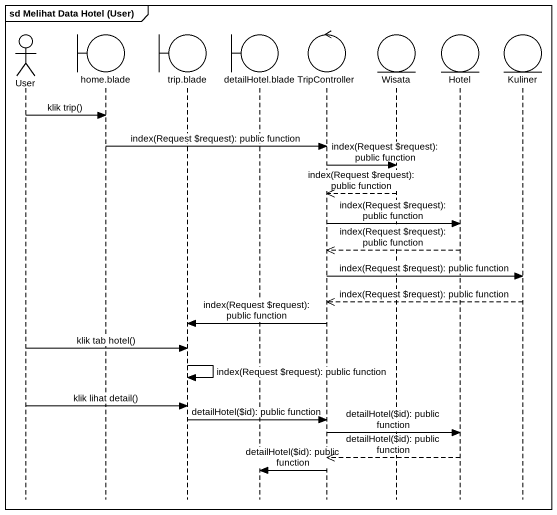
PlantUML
@startuml
mainframe sd Melihat Data Hotel (User)
hide footbox
actor User
boundary "home.blade" as home_blade
boundary "trip.blade" as trip_blade
boundary "detailHotel.blade" as detailHotel_blade
control TripController
entity Wisata
entity Hotel
entity Kuliner

User -> home_blade : klik trip()
home_blade -> TripController : index(Request ~$request): public function
TripController -> Wisata : index(Request ~$request): public function
Wisata -->> TripController : index(Request ~$request): public function
TripController -> Hotel : index(Request ~$request): public function
Hotel -->> TripController : index(Request ~$request): public function
TripController -> Kuliner : index(Request ~$request): public function
Kuliner -->> TripController : index(Request ~$request): public function
TripController -> trip_blade : index(Request ~$request): public function
User -> trip_blade : klik tab hotel()
trip_blade -> trip_blade : index(Request ~$request): public function
User -> trip_blade : klik lihat detail()
trip_blade -> TripController : detailHotel(~$id): public function
TripController -> Hotel : detailHotel(~$id): public function
Hotel -->> TripController : detailHotel(~$id): public function
TripController -> detailHotel_blade : detailHotel(~$id): public function
@enduml
